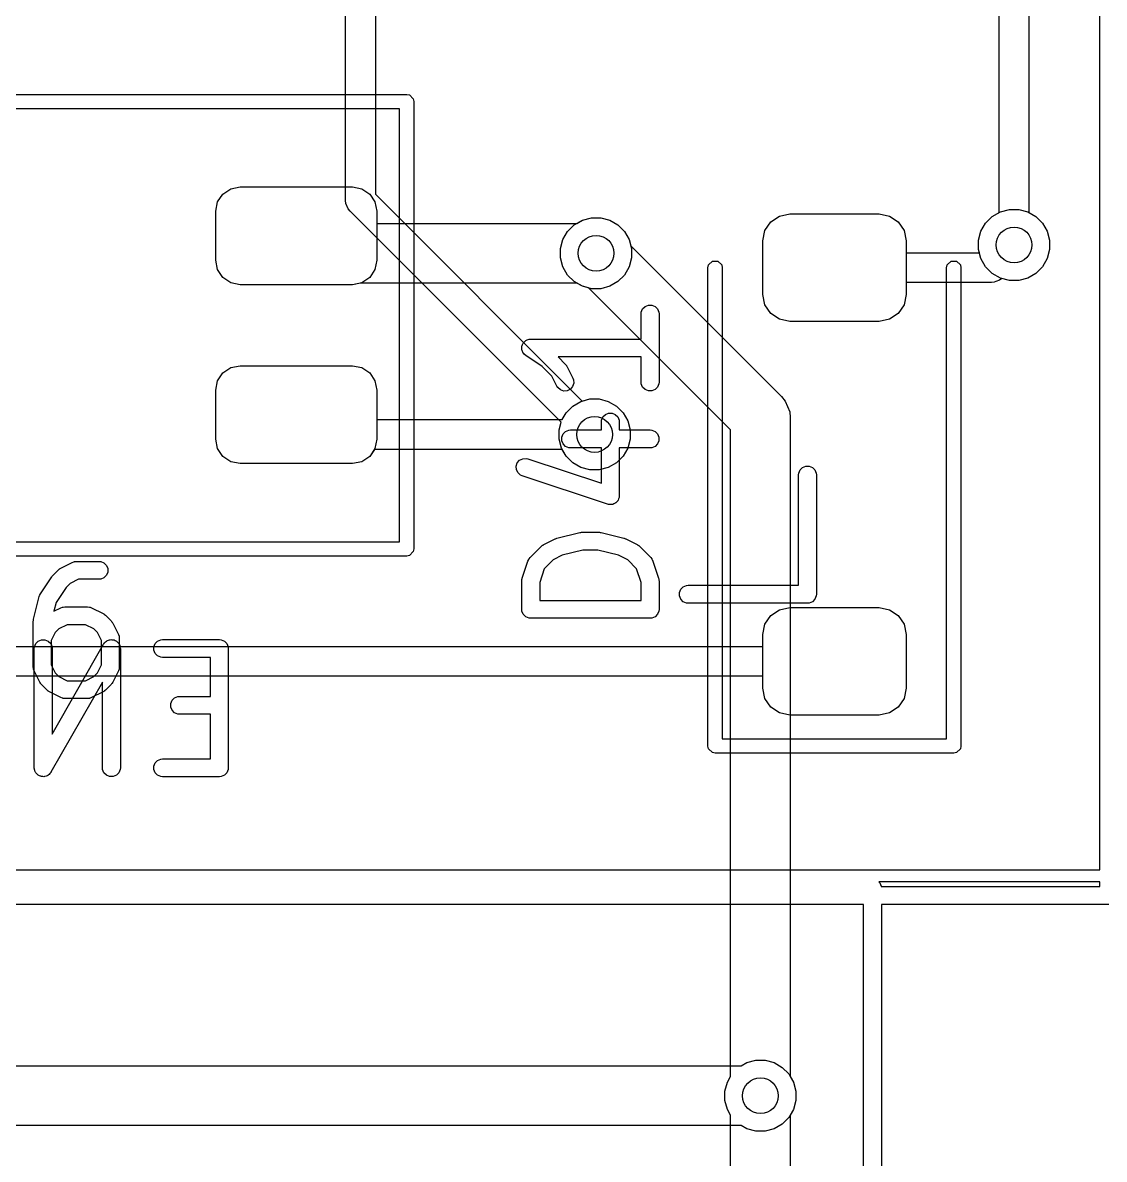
# Model space of a CAD drawing. Header units: millimetres. Extents: x 14 to 286, y -133 to -45.
# Drawn here: x 267.58 to 276.65, y -87.96 to -78.43 of the extents above; entities that cross this region are included whole.
import ezdxf

# ---------------------------------------------------------------- set-up
doc = ezdxf.new("R2010")
doc.units = ezdxf.units.MM
for name, color, linetype, true_color in [('B.Cu', 153, 'CONTINUOUS', 0x4d7fc4), ('B.Silkscreen', 31, 'CONTINUOUS', 0xe8b2a7), ('F.Cu', 13, 'CONTINUOUS', 0xc83434), ('F.Mask', 201, 'CONTINUOUS', 0xd864ff), ('F.Paste', 253, 'CONTINUOUS', 0xb4a09a), ('F.Silkscreen', 41, 'CONTINUOUS', 0xf2eda1), ('User.Drawings', 9, 'CONTINUOUS', 0xc2c2c2)]:
    doc.layers.add(name, color=color, linetype=linetype, true_color=true_color)

msp = doc.modelspace()

# ---------------------------------------------------------------- linework, layer by layer
at = {"layer": 'B.Cu', "linetype": 'CONTINUOUS'}
for p, q in [((270.2896, -79.9178), (270.2896, -74.848176)), ((270.5396, -74.7964), (270.5396, -79.866023)), ((275.7665, -80.019622), (275.7665, -76.008676)), ((276.0165, -75.9569), (276.0165, -80.019622)), ((270.292002, -79.942186), (270.2896, -79.9178)), ((270.5396, -79.866023), (272.272866, -81.599289)), ((270.310666, -79.987246), (270.292002, -79.942186)), ((270.310671, -79.987251), (270.310666, -79.987246)), ((270.326212, -80.006188), (270.310671, -79.987251)), ((272.096089, -81.776066), (270.326212, -80.006188)), ((275.708872, -80.052894), (275.7665, -80.019622)), ((276.0165, -80.019622), (276.074128, -80.052894)), ((272.150194, -80.177572), (272.205572, -80.122194)), ((272.205572, -80.122194), (272.273395, -80.083036)), ((272.273395, -80.083036), (272.349042, -80.062767)), ((272.349042, -80.062767), (272.427358, -80.062767)), ((272.427358, -80.062767), (272.503005, -80.083036)), ((272.503005, -80.083036), (272.570828, -80.122194)), ((272.570828, -80.122194), (272.626206, -80.177572)), ((275.614336, -80.176095), (275.653494, -80.108272)), ((275.653494, -80.108272), (275.708872, -80.052894)), ((276.074128, -80.052894), (276.129506, -80.108272)), ((276.129506, -80.108272), (276.168664, -80.176095)), ((272.111036, -80.245395), (272.150194, -80.177572)), ((272.626206, -80.177572), (272.665364, -80.245395)), ((275.594067, -80.251742), (275.614336, -80.176095)), ((276.168664, -80.176095), (276.188933, -80.251742)), ((272.090767, -80.321042), (272.111036, -80.245395)), ((272.665364, -80.245395), (272.679424, -80.29787)), ((272.679424, -80.29787), (273.942577, -81.561024)), ((275.594067, -80.330058), (275.594067, -80.251742)), ((276.188933, -80.251742), (276.188933, -80.330058)), ((272.090767, -80.399358), (272.090767, -80.321042)), ((272.111036, -80.475005), (272.090767, -80.399358)), ((275.614336, -80.405705), (275.594067, -80.330058)), ((275.653494, -80.473528), (275.614336, -80.405705)), ((276.168664, -80.405705), (276.129506, -80.473528)), ((276.188933, -80.330058), (276.168664, -80.405705)), ((272.150194, -80.542828), (272.111036, -80.475005)), ((275.708872, -80.528906), (275.653494, -80.473528)), ((276.129506, -80.473528), (276.074128, -80.528906)), ((272.205572, -80.598206), (272.150194, -80.542828)), ((272.273395, -80.637364), (272.205572, -80.598206)), ((275.776695, -80.568064), (275.708872, -80.528906)), ((275.852342, -80.588333), (275.776695, -80.568064)), ((275.930658, -80.588333), (275.852342, -80.588333)), ((276.006305, -80.568064), (275.930658, -80.588333)), ((276.074128, -80.528906), (276.006305, -80.568064)), ((272.32587, -80.651424), (272.273395, -80.637364)), ((273.5158, -81.841353), (272.32587, -80.651424)), ((272.272866, -81.599289), (272.337142, -81.582067)), ((272.337142, -81.582067), (272.415458, -81.582067)), ((272.415458, -81.582067), (272.491105, -81.602336)), ((272.491105, -81.602336), (272.558928, -81.641494)), ((272.558928, -81.641494), (272.614306, -81.696872)), ((273.942577, -81.561024), (273.973668, -81.598908)), ((273.973668, -81.598908), (274.010997, -81.689028)), ((272.614306, -81.696872), (272.653464, -81.764695)), ((274.010997, -81.689028), (274.010997, -81.689037)), ((274.010997, -81.689037), (274.0158, -81.7378)), ((274.0158, -81.7378), (274.0158, -87.260846)), ((272.078867, -81.840342), (272.096089, -81.776066)), ((272.078867, -81.918658), (272.078867, -81.840342)), ((272.653464, -81.764695), (272.673733, -81.840342)), ((272.673733, -81.840342), (272.673733, -81.918658)), ((272.099136, -81.994305), (272.078867, -81.918658)), ((272.673733, -81.918658), (272.653464, -81.994305)), ((273.5158, -87.260846), (273.5158, -81.841353)), ((272.138294, -82.062128), (272.099136, -81.994305)), ((272.653464, -81.994305), (272.614306, -82.062128)), ((272.193672, -82.117506), (272.138294, -82.062128)), ((272.261495, -82.156664), (272.193672, -82.117506)), ((272.558928, -82.117506), (272.491105, -82.156664)), ((272.614306, -82.062128), (272.558928, -82.117506)), ((272.337142, -82.176933), (272.261495, -82.156664)), ((272.415458, -82.176933), (272.337142, -82.176933)), ((272.491105, -82.156664), (272.415458, -82.176933)), ((273.488636, -87.307895), (273.5158, -87.260846)), ((274.0158, -87.260846), (274.042964, -87.307895)), ((273.468367, -87.383542), (273.488636, -87.307895)), ((274.042964, -87.307895), (274.063233, -87.383542)), ((273.468367, -87.461858), (273.468367, -87.383542)), ((274.063233, -87.383542), (274.063233, -87.461858)), ((273.488636, -87.537505), (273.468367, -87.461858)), ((273.5158, -87.584553), (273.488636, -87.537505)), ((274.042964, -87.537505), (274.0158, -87.584553)), ((274.063233, -87.461858), (274.042964, -87.537505)), ((273.5158, -96.320646), (273.5158, -87.584553)), ((274.0158, -87.584553), (274.0158, -96.320646))]:
    msp.add_line(p, q, dxfattribs=at)
at = {"layer": 'B.Cu'}
for centre in [(272.3882, -80.3602), (275.8915, -80.2909), (272.3763, -81.8795), (273.7658, -87.4227)]:
    msp.add_circle(centre, 0.15, dxfattribs=at)
at = {"layer": 'B.Silkscreen', "linetype": 'CONTINUOUS'}
for p, q in [((267.681679, -83.658887), (267.692878, -83.631851)), ((267.692878, -83.631851), (267.71357, -83.611159)), ((267.71357, -83.611159), (267.740606, -83.59996)), ((267.740606, -83.59996), (267.76987, -83.59996)), ((267.76987, -83.59996), (267.796906, -83.611159)), ((267.796906, -83.611159), (267.817598, -83.631851)), ((267.817598, -83.631851), (267.828797, -83.658887)), ((267.830238, -84.391102), (268.261548, -83.636308)), ((268.261548, -83.636308), (268.263737, -83.633223)), ((268.263737, -83.633223), (268.264306, -83.631851)), ((268.264306, -83.631851), (268.265703, -83.630453)), ((268.265703, -83.630453), (268.270058, -83.624319)), ((268.270058, -83.624319), (268.277946, -83.61821)), ((268.277946, -83.61821), (268.284998, -83.611159)), ((268.284998, -83.611159), (268.289416, -83.609328)), ((268.289416, -83.609328), (268.293196, -83.606402)), ((268.293196, -83.606402), (268.302817, -83.603777)), ((268.302817, -83.603777), (268.312034, -83.59996)), ((268.312034, -83.59996), (268.316815, -83.59996)), ((268.316815, -83.59996), (268.321427, -83.598702)), ((268.321427, -83.598702), (268.331324, -83.59996)), ((268.331324, -83.59996), (268.341298, -83.59996)), ((268.341298, -83.59996), (268.345713, -83.601789)), ((268.345713, -83.601789), (268.350457, -83.602392)), ((268.350457, -83.602392), (268.359121, -83.607342)), ((268.359121, -83.607342), (268.368334, -83.611159)), ((268.368334, -83.611159), (268.371712, -83.614537)), ((268.371712, -83.614537), (268.375866, -83.616911)), ((268.375866, -83.616911), (268.381975, -83.6248)), ((268.381975, -83.6248), (268.389026, -83.631851)), ((268.389026, -83.631851), (268.390855, -83.636267)), ((268.390855, -83.636267), (268.393783, -83.640048)), ((268.393783, -83.640048), (268.396407, -83.649671)), ((268.396407, -83.649671), (268.400225, -83.658887)), ((268.681679, -83.658887), (268.692878, -83.631851)), ((268.692878, -83.631851), (268.71357, -83.611159)), ((268.71357, -83.611159), (268.740606, -83.59996)), ((268.740606, -83.59996), (268.755238, -83.598519)), ((268.755238, -83.598519), (269.231428, -83.598519)), ((269.231428, -83.598519), (269.24606, -83.59996)), ((269.24606, -83.59996), (269.273096, -83.611159)), ((269.273096, -83.611159), (269.293788, -83.631851)), ((269.293788, -83.631851), (269.304987, -83.658887)), ((267.680238, -83.673519), (267.681679, -83.658887)), ((267.680238, -84.673519), (267.680238, -83.673519)), ((267.828797, -83.658887), (267.830238, -83.673519)), ((267.830238, -83.673519), (267.830238, -84.391102)), ((268.400225, -83.658887), (268.400961, -83.666369)), ((268.400961, -83.666369), (268.401483, -83.66828)), ((268.401483, -83.66828), (268.401295, -83.669755)), ((268.401295, -83.669755), (268.401666, -83.673519)), ((268.401666, -83.673519), (268.401666, -84.673519)), ((268.681679, -83.688151), (268.681679, -83.658887)), ((268.692878, -83.715187), (268.681679, -83.688151)), ((268.71357, -83.735879), (268.692878, -83.715187)), ((268.740606, -83.747078), (268.71357, -83.735879)), ((269.304987, -83.658887), (269.306428, -83.673519)), ((269.306428, -83.673519), (269.306428, -84.673519)), ((268.755238, -83.748519), (268.740606, -83.747078)), ((269.156428, -83.748519), (268.755238, -83.748519)), ((269.156428, -84.074709), (269.156428, -83.748519)), ((268.251666, -83.955935), (267.820356, -84.710729)), ((268.251666, -84.673519), (268.251666, -83.955935)), ((268.824536, -84.135077), (268.835735, -84.108041)), ((268.835735, -84.108041), (268.856427, -84.087349)), ((268.856427, -84.087349), (268.883463, -84.07615)), ((268.883463, -84.07615), (268.898095, -84.074709)), ((268.898095, -84.074709), (269.156428, -84.074709)), ((268.824536, -84.164341), (268.824536, -84.135077)), ((268.835735, -84.191377), (268.824536, -84.164341)), ((268.856427, -84.212069), (268.835735, -84.191377)), ((268.883463, -84.223268), (268.856427, -84.212069)), ((268.898095, -84.224709), (268.883463, -84.223268)), ((269.156428, -84.224709), (268.898095, -84.224709)), ((269.156428, -84.598519), (269.156428, -84.224709)), ((268.71357, -84.611159), (268.740606, -84.59996)), ((268.740606, -84.59996), (268.755238, -84.598519)), ((268.755238, -84.598519), (269.156428, -84.598519)), ((267.680608, -84.677282), (267.680238, -84.673519)), ((267.680421, -84.678758), (267.680608, -84.677282)), ((267.680942, -84.680668), (267.680421, -84.678758)), ((267.681679, -84.688151), (267.680942, -84.680668)), ((267.685496, -84.697366), (267.681679, -84.688151)), ((267.688121, -84.70699), (267.685496, -84.697366)), ((268.253107, -84.688151), (268.251666, -84.673519)), ((268.264306, -84.715187), (268.253107, -84.688151)), ((268.400225, -84.688151), (268.389026, -84.715187)), ((268.401666, -84.673519), (268.400225, -84.688151)), ((268.681679, -84.658887), (268.692878, -84.631851)), ((268.681679, -84.688151), (268.681679, -84.658887)), ((268.692878, -84.715187), (268.681679, -84.688151)), ((268.692878, -84.631851), (268.71357, -84.611159)), ((269.304987, -84.688151), (269.293788, -84.715187)), ((269.306428, -84.673519), (269.304987, -84.688151)), ((267.691048, -84.71077), (267.688121, -84.70699)), ((267.692878, -84.715187), (267.691048, -84.71077)), ((267.699928, -84.722237), (267.692878, -84.715187)), ((267.706038, -84.730127), (267.699928, -84.722237)), ((267.710191, -84.7325), (267.706038, -84.730127)), ((267.71357, -84.735879), (267.710191, -84.7325)), ((267.722782, -84.739695), (267.71357, -84.735879)), ((267.731447, -84.744646), (267.722782, -84.739695)), ((267.73619, -84.745248), (267.731447, -84.744646)), ((267.740606, -84.747078), (267.73619, -84.745248)), ((267.75058, -84.747078), (267.740606, -84.747078)), ((267.760477, -84.748336), (267.75058, -84.747078)), ((267.765089, -84.747078), (267.760477, -84.748336)), ((267.76987, -84.747078), (267.765089, -84.747078)), ((267.779085, -84.74326), (267.76987, -84.747078)), ((267.788709, -84.740636), (267.779085, -84.74326)), ((267.792489, -84.737708), (267.788709, -84.740636)), ((267.796906, -84.735879), (267.792489, -84.737708)), ((267.803956, -84.728828), (267.796906, -84.735879)), ((267.811846, -84.722719), (267.803956, -84.728828)), ((267.816198, -84.716586), (267.811846, -84.722719)), ((267.817598, -84.715187), (267.816198, -84.716586)), ((267.818167, -84.713812), (267.817598, -84.715187)), ((267.820356, -84.710729), (267.818167, -84.713812)), ((268.284998, -84.735879), (268.264306, -84.715187)), ((268.312034, -84.747078), (268.284998, -84.735879)), ((268.341298, -84.747078), (268.312034, -84.747078)), ((268.368334, -84.735879), (268.341298, -84.747078)), ((268.389026, -84.715187), (268.368334, -84.735879)), ((268.71357, -84.735879), (268.692878, -84.715187)), ((268.740606, -84.747078), (268.71357, -84.735879)), ((268.755238, -84.748519), (268.740606, -84.747078)), ((269.231428, -84.748519), (268.755238, -84.748519)), ((269.24606, -84.747078), (269.231428, -84.748519)), ((269.273096, -84.735879), (269.24606, -84.747078)), ((269.293788, -84.715187), (269.273096, -84.735879))]:
    msp.add_line(p, q, dxfattribs=at)
at = {"layer": 'F.Cu', "linetype": 'CONTINUOUS'}
for p, q in [((269.261343, -79.863743), (269.32785, -79.819305)), ((269.32785, -79.819305), (269.4063, -79.8037)), ((269.4063, -79.8037), (270.3463, -79.8037)), ((270.3463, -79.8037), (270.42475, -79.819305)), ((270.42475, -79.819305), (270.491257, -79.863743)), ((269.2013, -80.0087), (269.216905, -79.93025)), ((269.216905, -79.93025), (269.261343, -79.863743)), ((270.491257, -79.863743), (270.535695, -79.93025)), ((270.535695, -79.93025), (270.5513, -80.0087)), ((269.2013, -80.4187), (269.2013, -80.0087)), ((270.5513, -80.0087), (270.5513, -80.1102)), ((275.708872, -80.052894), (275.776695, -80.013736)), ((275.776695, -80.013736), (275.852342, -79.993467)), ((275.852342, -79.993467), (275.930658, -79.993467)), ((275.930658, -79.993467), (276.006305, -80.013736)), ((276.006305, -80.013736), (276.074128, -80.052894)), ((270.5513, -80.1102), (272.226346, -80.1102)), ((272.226346, -80.1102), (272.273395, -80.083036)), ((272.273395, -80.083036), (272.349042, -80.062767)), ((272.349042, -80.062767), (272.427358, -80.062767)), ((272.427358, -80.062767), (272.503005, -80.083036)), ((272.503005, -80.083036), (272.570828, -80.122194)), ((272.570828, -80.122194), (272.626206, -80.177572)), ((273.803427, -80.170096), (273.852201, -80.097101)), ((273.852201, -80.097101), (273.925196, -80.048327)), ((273.925196, -80.048327), (274.0113, -80.0312)), ((274.0113, -80.0312), (274.7613, -80.0312)), ((274.7613, -80.0312), (274.847404, -80.048327)), ((274.847404, -80.048327), (274.920399, -80.097101)), ((274.920399, -80.097101), (274.969173, -80.170096)), ((275.614336, -80.176095), (275.653494, -80.108272)), ((275.653494, -80.108272), (275.708872, -80.052894)), ((276.074128, -80.052894), (276.129506, -80.108272)), ((276.129506, -80.108272), (276.168664, -80.176095)), ((272.626206, -80.177572), (272.665364, -80.245395)), ((273.7863, -80.2562), (273.803427, -80.170096)), ((274.969173, -80.170096), (274.9863, -80.2562)), ((275.594067, -80.251742), (275.614336, -80.176095)), ((276.168664, -80.176095), (276.188933, -80.251742)), ((272.665364, -80.245395), (272.685633, -80.321042)), ((273.7863, -80.7062), (273.7863, -80.2562)), ((274.9863, -80.2562), (274.9863, -80.3562)), ((275.594067, -80.330058), (275.594067, -80.251742)), ((276.188933, -80.251742), (276.188933, -80.330058)), ((272.685633, -80.399358), (272.665364, -80.475005)), ((272.685633, -80.321042), (272.685633, -80.399358)), ((274.9863, -80.3562), (275.601072, -80.3562)), ((275.601072, -80.3562), (275.594067, -80.330058)), ((276.168664, -80.405705), (276.129506, -80.473528)), ((276.188933, -80.330058), (276.168664, -80.405705)), ((269.216905, -80.49715), (269.2013, -80.4187)), ((269.261343, -80.563657), (269.216905, -80.49715)), ((272.665364, -80.475005), (272.626206, -80.542828)), ((276.129506, -80.473528), (276.074128, -80.528906)), ((269.32785, -80.608095), (269.261343, -80.563657)), ((272.570828, -80.598206), (272.503005, -80.637364)), ((272.626206, -80.542828), (272.570828, -80.598206)), ((275.739087, -80.598206), (275.725587, -80.603798)), ((275.770646, -80.585134), (275.739087, -80.598206)), ((275.770651, -80.585128), (275.770646, -80.585134)), ((275.787814, -80.571043), (275.770651, -80.585128)), ((275.852342, -80.588333), (275.787814, -80.571043)), ((275.930658, -80.588333), (275.852342, -80.588333)), ((276.006305, -80.568064), (275.930658, -80.588333)), ((276.074128, -80.528906), (276.006305, -80.568064)), ((269.4063, -80.6237), (269.32785, -80.608095)), ((270.3463, -80.6237), (269.4063, -80.6237)), ((270.414168, -80.6102), (270.3463, -80.6237)), ((272.226346, -80.6102), (270.414168, -80.6102)), ((272.273395, -80.637364), (272.226346, -80.6102)), ((272.349042, -80.657633), (272.273395, -80.637364)), ((272.427358, -80.657633), (272.349042, -80.657633)), ((272.503005, -80.637364), (272.427358, -80.657633)), ((275.7012, -80.6062), (274.9863, -80.6062)), ((274.9863, -80.6062), (274.9863, -80.7062)), ((275.725586, -80.603798), (275.7012, -80.6062)), ((275.725587, -80.603798), (275.725586, -80.603798)), ((273.803427, -80.792304), (273.7863, -80.7062)), ((273.852201, -80.865299), (273.803427, -80.792304)), ((274.969173, -80.792304), (274.920399, -80.865299)), ((274.9863, -80.7062), (274.969173, -80.792304)), ((273.925196, -80.914073), (273.852201, -80.865299)), ((274.920399, -80.865299), (274.847404, -80.914073)), ((274.0113, -80.9312), (273.925196, -80.914073)), ((274.7613, -80.9312), (274.0113, -80.9312)), ((274.847404, -80.914073), (274.7613, -80.9312)), ((269.216905, -81.43025), (269.261343, -81.363743)), ((269.261343, -81.363743), (269.32785, -81.319305)), ((269.32785, -81.319305), (269.4063, -81.3037)), ((269.4063, -81.3037), (270.3463, -81.3037)), ((270.3463, -81.3037), (270.42475, -81.319305)), ((270.42475, -81.319305), (270.491257, -81.363743)), ((270.491257, -81.363743), (270.535695, -81.43025)), ((269.2013, -81.5087), (269.216905, -81.43025)), ((270.535695, -81.43025), (270.5513, -81.5087)), ((269.2013, -81.9187), (269.2013, -81.5087)), ((270.5513, -81.5087), (270.5513, -81.7545)), ((272.138294, -81.696872), (272.193672, -81.641494)), ((272.193672, -81.641494), (272.261495, -81.602336)), ((272.261495, -81.602336), (272.337142, -81.582067)), ((272.337142, -81.582067), (272.415458, -81.582067)), ((272.415458, -81.582067), (272.491105, -81.602336)), ((272.491105, -81.602336), (272.558928, -81.641494)), ((272.558928, -81.641494), (272.614306, -81.696872)), ((272.105022, -81.7545), (272.138294, -81.696872)), ((272.614306, -81.696872), (272.653464, -81.764695)), ((270.5513, -81.7545), (272.105022, -81.7545)), ((272.653464, -81.764695), (272.673733, -81.840342)), ((272.673733, -81.840342), (272.673733, -81.918658)), ((269.216905, -81.99715), (269.2013, -81.9187)), ((272.673733, -81.918658), (272.653464, -81.994305)), ((269.261343, -82.063657), (269.216905, -81.99715)), ((270.530784, -82.0045), (270.491257, -82.063657)), ((272.105022, -82.0045), (270.530784, -82.0045)), ((272.138294, -82.062128), (272.105022, -82.0045)), ((272.653464, -81.994305), (272.614306, -82.062128)), ((269.32785, -82.108095), (269.261343, -82.063657)), ((269.4063, -82.1237), (269.32785, -82.108095)), ((270.3463, -82.1237), (269.4063, -82.1237)), ((270.42475, -82.108095), (270.3463, -82.1237)), ((270.491257, -82.063657), (270.42475, -82.108095)), ((272.193672, -82.117506), (272.138294, -82.062128)), ((272.261495, -82.156664), (272.193672, -82.117506)), ((272.558928, -82.117506), (272.491105, -82.156664)), ((272.614306, -82.062128), (272.558928, -82.117506)), ((272.337142, -82.176933), (272.261495, -82.156664)), ((272.415458, -82.176933), (272.337142, -82.176933)), ((272.491105, -82.156664), (272.415458, -82.176933)), ((273.852201, -83.397101), (273.925196, -83.348327)), ((273.925196, -83.348327), (274.0113, -83.3312)), ((274.0113, -83.3312), (274.7613, -83.3312)), ((274.7613, -83.3312), (274.847404, -83.348327)), ((274.847404, -83.348327), (274.920399, -83.397101)), ((273.803427, -83.470096), (273.852201, -83.397101)), ((274.920399, -83.397101), (274.969173, -83.470096)), ((273.7863, -83.5562), (273.803427, -83.470096)), ((274.969173, -83.470096), (274.9863, -83.5562)), ((273.7863, -83.6562), (273.7863, -83.5562)), ((274.9863, -83.5562), (274.9863, -84.0062)), ((256.07, -83.6562), (273.7863, -83.6562)), ((273.7863, -83.9062), (255.982247, -83.9062)), ((273.7863, -84.0062), (273.7863, -83.9062)), ((273.803427, -84.092304), (273.7863, -84.0062)), ((274.9863, -84.0062), (274.969173, -84.092304)), ((273.852201, -84.165299), (273.803427, -84.092304)), ((274.969173, -84.092304), (274.920399, -84.165299)), ((273.925196, -84.214073), (273.852201, -84.165299)), ((274.0113, -84.2312), (273.925196, -84.214073)), ((274.847404, -84.214073), (274.7613, -84.2312)), ((274.920399, -84.165299), (274.847404, -84.214073)), ((274.7613, -84.2312), (274.0113, -84.2312)), ((254.648234, -87.1727), (273.603946, -87.1727)), ((273.603946, -87.1727), (273.650995, -87.145536)), ((273.650995, -87.145536), (273.726642, -87.125267)), ((273.726642, -87.125267), (273.804958, -87.125267)), ((273.804958, -87.125267), (273.880605, -87.145536)), ((273.880605, -87.145536), (273.948428, -87.184694)), ((273.948428, -87.184694), (274.003806, -87.240072)), ((274.003806, -87.240072), (274.042964, -87.307895)), ((274.042964, -87.307895), (274.063233, -87.383542)), ((274.063233, -87.383542), (274.063233, -87.461858)), ((274.042964, -87.537505), (274.003806, -87.605328)), ((274.063233, -87.461858), (274.042964, -87.537505)), ((274.003806, -87.605328), (273.948428, -87.660706)), ((273.603946, -87.6727), (254.53999, -87.6727)), ((273.650995, -87.699864), (273.603946, -87.6727)), ((273.726642, -87.720133), (273.650995, -87.699864)), ((273.804958, -87.720133), (273.726642, -87.720133)), ((273.880605, -87.699864), (273.804958, -87.720133)), ((273.948428, -87.660706), (273.880605, -87.699864))]:
    msp.add_line(p, q, dxfattribs=at)
at = {"layer": 'F.Cu'}
for centre in [(272.3882, -80.3602), (275.8915, -80.2909), (272.3763, -81.8795), (273.7658, -87.4227)]:
    msp.add_circle(centre, 0.15, dxfattribs=at)
at = {"layer": 'F.Mask', "linetype": 'CONTINUOUS'}
for p, q in [((269.261343, -79.863743), (269.32785, -79.819305)), ((269.32785, -79.819305), (269.4063, -79.8037)), ((269.4063, -79.8037), (270.3463, -79.8037)), ((270.3463, -79.8037), (270.42475, -79.819305)), ((270.42475, -79.819305), (270.491257, -79.863743)), ((269.2013, -80.0087), (269.216905, -79.93025)), ((269.216905, -79.93025), (269.261343, -79.863743)), ((270.491257, -79.863743), (270.535695, -79.93025)), ((270.535695, -79.93025), (270.5513, -80.0087)), ((269.2013, -80.4187), (269.2013, -80.0087)), ((270.5513, -80.0087), (270.5513, -80.4187)), ((273.803427, -80.170096), (273.852201, -80.097101)), ((273.852201, -80.097101), (273.925196, -80.048327)), ((273.925196, -80.048327), (274.0113, -80.0312)), ((274.0113, -80.0312), (274.7613, -80.0312)), ((274.7613, -80.0312), (274.847404, -80.048327)), ((274.847404, -80.048327), (274.920399, -80.097101)), ((274.920399, -80.097101), (274.969173, -80.170096)), ((273.7863, -80.2562), (273.803427, -80.170096)), ((274.969173, -80.170096), (274.9863, -80.2562)), ((273.7863, -80.7062), (273.7863, -80.2562)), ((274.9863, -80.2562), (274.9863, -80.7062)), ((269.216905, -80.49715), (269.2013, -80.4187)), ((269.261343, -80.563657), (269.216905, -80.49715)), ((270.535695, -80.49715), (270.491257, -80.563657)), ((270.5513, -80.4187), (270.535695, -80.49715)), ((269.32785, -80.608095), (269.261343, -80.563657)), ((270.491257, -80.563657), (270.42475, -80.608095)), ((269.4063, -80.6237), (269.32785, -80.608095)), ((270.3463, -80.6237), (269.4063, -80.6237)), ((270.42475, -80.608095), (270.3463, -80.6237)), ((273.803427, -80.792304), (273.7863, -80.7062)), ((273.852201, -80.865299), (273.803427, -80.792304)), ((274.969173, -80.792304), (274.920399, -80.865299)), ((274.9863, -80.7062), (274.969173, -80.792304)), ((273.925196, -80.914073), (273.852201, -80.865299)), ((274.920399, -80.865299), (274.847404, -80.914073)), ((274.0113, -80.9312), (273.925196, -80.914073)), ((274.7613, -80.9312), (274.0113, -80.9312)), ((274.847404, -80.914073), (274.7613, -80.9312)), ((269.216905, -81.43025), (269.261343, -81.363743)), ((269.261343, -81.363743), (269.32785, -81.319305)), ((269.32785, -81.319305), (269.4063, -81.3037)), ((269.4063, -81.3037), (270.3463, -81.3037)), ((270.3463, -81.3037), (270.42475, -81.319305)), ((270.42475, -81.319305), (270.491257, -81.363743)), ((270.491257, -81.363743), (270.535695, -81.43025)), ((269.2013, -81.5087), (269.216905, -81.43025)), ((270.535695, -81.43025), (270.5513, -81.5087)), ((269.2013, -81.9187), (269.2013, -81.5087)), ((270.5513, -81.5087), (270.5513, -81.9187)), ((269.216905, -81.99715), (269.2013, -81.9187)), ((270.5513, -81.9187), (270.535695, -81.99715)), ((269.261343, -82.063657), (269.216905, -81.99715)), ((270.535695, -81.99715), (270.491257, -82.063657)), ((269.32785, -82.108095), (269.261343, -82.063657)), ((269.4063, -82.1237), (269.32785, -82.108095)), ((270.3463, -82.1237), (269.4063, -82.1237)), ((270.42475, -82.108095), (270.3463, -82.1237)), ((270.491257, -82.063657), (270.42475, -82.108095)), ((273.852201, -83.397101), (273.925196, -83.348327)), ((273.925196, -83.348327), (274.0113, -83.3312)), ((274.0113, -83.3312), (274.7613, -83.3312)), ((274.7613, -83.3312), (274.847404, -83.348327)), ((274.847404, -83.348327), (274.920399, -83.397101)), ((273.803427, -83.470096), (273.852201, -83.397101)), ((274.920399, -83.397101), (274.969173, -83.470096)), ((273.7863, -83.5562), (273.803427, -83.470096)), ((274.969173, -83.470096), (274.9863, -83.5562)), ((273.7863, -84.0062), (273.7863, -83.5562)), ((274.9863, -83.5562), (274.9863, -84.0062)), ((273.803427, -84.092304), (273.7863, -84.0062)), ((274.9863, -84.0062), (274.969173, -84.092304)), ((273.852201, -84.165299), (273.803427, -84.092304)), ((274.969173, -84.092304), (274.920399, -84.165299)), ((273.925196, -84.214073), (273.852201, -84.165299)), ((274.0113, -84.2312), (273.925196, -84.214073)), ((274.847404, -84.214073), (274.7613, -84.2312)), ((274.920399, -84.165299), (274.847404, -84.214073)), ((274.7613, -84.2312), (274.0113, -84.2312))]:
    msp.add_line(p, q, dxfattribs=at)
at = {"layer": 'F.Paste', "linetype": 'CONTINUOUS'}
for p, q in [((269.261343, -79.863743), (269.32785, -79.819305)), ((269.32785, -79.819305), (269.4063, -79.8037)), ((269.4063, -79.8037), (270.3463, -79.8037)), ((270.3463, -79.8037), (270.42475, -79.819305)), ((270.42475, -79.819305), (270.491257, -79.863743)), ((269.2013, -80.0087), (269.216905, -79.93025)), ((269.216905, -79.93025), (269.261343, -79.863743)), ((270.491257, -79.863743), (270.535695, -79.93025)), ((270.535695, -79.93025), (270.5513, -80.0087)), ((269.2013, -80.4187), (269.2013, -80.0087)), ((270.5513, -80.0087), (270.5513, -80.4187)), ((273.803427, -80.170096), (273.852201, -80.097101)), ((273.852201, -80.097101), (273.925196, -80.048327)), ((273.925196, -80.048327), (274.0113, -80.0312)), ((274.0113, -80.0312), (274.7613, -80.0312)), ((274.7613, -80.0312), (274.847404, -80.048327)), ((274.847404, -80.048327), (274.920399, -80.097101)), ((274.920399, -80.097101), (274.969173, -80.170096)), ((273.7863, -80.2562), (273.803427, -80.170096)), ((274.969173, -80.170096), (274.9863, -80.2562)), ((273.7863, -80.7062), (273.7863, -80.2562)), ((274.9863, -80.2562), (274.9863, -80.7062)), ((269.216905, -80.49715), (269.2013, -80.4187)), ((269.261343, -80.563657), (269.216905, -80.49715)), ((270.535695, -80.49715), (270.491257, -80.563657)), ((270.5513, -80.4187), (270.535695, -80.49715)), ((269.32785, -80.608095), (269.261343, -80.563657)), ((270.491257, -80.563657), (270.42475, -80.608095)), ((269.4063, -80.6237), (269.32785, -80.608095)), ((270.3463, -80.6237), (269.4063, -80.6237)), ((270.42475, -80.608095), (270.3463, -80.6237)), ((273.803427, -80.792304), (273.7863, -80.7062)), ((273.852201, -80.865299), (273.803427, -80.792304)), ((274.969173, -80.792304), (274.920399, -80.865299)), ((274.9863, -80.7062), (274.969173, -80.792304)), ((273.925196, -80.914073), (273.852201, -80.865299)), ((274.920399, -80.865299), (274.847404, -80.914073)), ((274.0113, -80.9312), (273.925196, -80.914073)), ((274.7613, -80.9312), (274.0113, -80.9312)), ((274.847404, -80.914073), (274.7613, -80.9312)), ((269.216905, -81.43025), (269.261343, -81.363743)), ((269.261343, -81.363743), (269.32785, -81.319305)), ((269.32785, -81.319305), (269.4063, -81.3037)), ((269.4063, -81.3037), (270.3463, -81.3037)), ((270.3463, -81.3037), (270.42475, -81.319305)), ((270.42475, -81.319305), (270.491257, -81.363743)), ((270.491257, -81.363743), (270.535695, -81.43025)), ((269.2013, -81.5087), (269.216905, -81.43025)), ((270.535695, -81.43025), (270.5513, -81.5087)), ((269.2013, -81.9187), (269.2013, -81.5087)), ((270.5513, -81.5087), (270.5513, -81.9187)), ((269.216905, -81.99715), (269.2013, -81.9187)), ((270.5513, -81.9187), (270.535695, -81.99715)), ((269.261343, -82.063657), (269.216905, -81.99715)), ((270.535695, -81.99715), (270.491257, -82.063657)), ((269.32785, -82.108095), (269.261343, -82.063657)), ((269.4063, -82.1237), (269.32785, -82.108095)), ((270.3463, -82.1237), (269.4063, -82.1237)), ((270.42475, -82.108095), (270.3463, -82.1237)), ((270.491257, -82.063657), (270.42475, -82.108095)), ((273.852201, -83.397101), (273.925196, -83.348327)), ((273.925196, -83.348327), (274.0113, -83.3312)), ((274.0113, -83.3312), (274.7613, -83.3312)), ((274.7613, -83.3312), (274.847404, -83.348327)), ((274.847404, -83.348327), (274.920399, -83.397101)), ((273.803427, -83.470096), (273.852201, -83.397101)), ((274.920399, -83.397101), (274.969173, -83.470096)), ((273.7863, -83.5562), (273.803427, -83.470096)), ((274.969173, -83.470096), (274.9863, -83.5562)), ((273.7863, -84.0062), (273.7863, -83.5562)), ((274.9863, -83.5562), (274.9863, -84.0062)), ((273.803427, -84.092304), (273.7863, -84.0062)), ((274.9863, -84.0062), (274.969173, -84.092304)), ((273.852201, -84.165299), (273.803427, -84.092304)), ((274.969173, -84.092304), (274.920399, -84.165299)), ((273.925196, -84.214073), (273.852201, -84.165299)), ((274.0113, -84.2312), (273.925196, -84.214073)), ((274.847404, -84.214073), (274.7613, -84.2312)), ((274.920399, -84.165299), (274.847404, -84.214073)), ((274.7613, -84.2312), (274.0113, -84.2312))]:
    msp.add_line(p, q, dxfattribs=at)
at = {"layer": 'F.Silkscreen', "linetype": 'CONTINUOUS'}
for p, q in [((263.5013, -79.0287), (270.8013, -79.0287)), ((270.8013, -79.0287), (270.824261, -79.033267)), ((270.824261, -79.033267), (270.856733, -79.065739)), ((270.856733, -79.065739), (270.8613, -79.0887)), ((270.7413, -79.1487), (263.5613, -79.1487)), ((270.7413, -82.7787), (270.7413, -79.1487)), ((270.8613, -79.0887), (270.8613, -82.8387)), ((273.3263, -80.4812), (273.330867, -80.458239)), ((273.3263, -84.4912), (273.3263, -80.4812)), ((273.330867, -80.458239), (273.363339, -80.425767)), ((273.363339, -80.425767), (273.409261, -80.425767)), ((273.409261, -80.425767), (273.441733, -80.458239)), ((273.441733, -80.458239), (273.4463, -80.4812)), ((273.4463, -80.4812), (273.4463, -84.4312)), ((275.326299, -80.4812), (275.330866, -80.458239)), ((275.326299, -84.4312), (275.326299, -80.4812)), ((275.330866, -80.458239), (275.363338, -80.425767)), ((275.363338, -80.425767), (275.40926, -80.425767)), ((275.40926, -80.425767), (275.441732, -80.458239)), ((275.441732, -80.458239), (275.446299, -80.4812)), ((275.446299, -80.4812), (275.4463, -84.491201)), ((272.766119, -80.869295), (272.76756, -80.854663)), ((272.766119, -81.080009), (272.766119, -80.869295)), ((272.76756, -80.854663), (272.778759, -80.827627)), ((272.778759, -80.827627), (272.799451, -80.806935)), ((272.799451, -80.806935), (272.826487, -80.795736)), ((272.826487, -80.795736), (272.855751, -80.795736)), ((272.855751, -80.795736), (272.882787, -80.806935)), ((272.882787, -80.806935), (272.903479, -80.827627)), ((272.903479, -80.827627), (272.914678, -80.854663)), ((272.914678, -80.854663), (272.916119, -80.869295)), ((272.916119, -80.869295), (272.916119, -81.440723)), ((271.766119, -81.155088), (271.76756, -81.147803)), ((271.76756, -81.162292), (271.766119, -81.155088)), ((271.76756, -81.140377), (271.770372, -81.133588)), ((271.76756, -81.147803), (271.76756, -81.140377)), ((271.76756, -81.169641), (271.76756, -81.162292)), ((271.770401, -81.176501), (271.76756, -81.169641)), ((271.770372, -81.133588), (271.771798, -81.12638)), ((271.771798, -81.12638), (271.775917, -81.120201)), ((271.775917, -81.120201), (271.778759, -81.113341)), ((271.778759, -81.113341), (271.783954, -81.108145)), ((271.783954, -81.108145), (271.788031, -81.102031)), ((271.788031, -81.102031), (271.7942, -81.097899)), ((271.7942, -81.097899), (271.799451, -81.092649)), ((271.799451, -81.092649), (271.80624, -81.089836)), ((271.80624, -81.089836), (271.812346, -81.085748)), ((271.812346, -81.085748), (271.819626, -81.084291)), ((271.819626, -81.084291), (271.826487, -81.08145)), ((271.826487, -81.08145), (271.840963, -81.080024)), ((271.840963, -81.080024), (271.84104, -81.080009)), ((271.84104, -81.080009), (271.841066, -81.080014)), ((271.841066, -81.080014), (271.841119, -81.080009)), ((271.841119, -81.080009), (272.766119, -81.080009)), ((271.771858, -81.183782), (271.770401, -81.176501)), ((271.775946, -81.189887), (271.771858, -81.183782)), ((271.778759, -81.196677), (271.775946, -81.189887)), ((271.784009, -81.201927), (271.778759, -81.196677)), ((271.788141, -81.208097), (271.784009, -81.201927)), ((271.799399, -81.217317), (271.788141, -81.208097)), ((271.799451, -81.217369), (271.799399, -81.217317)), ((271.799473, -81.217378), (271.799451, -81.217369)), ((271.799516, -81.217413), (271.799473, -81.217378)), ((271.936194, -81.308531), (271.799516, -81.217413)), ((272.766119, -81.230009), (272.069804, -81.230009)), ((272.069804, -81.230009), (272.132247, -81.292452)), ((272.766119, -81.440723), (272.766119, -81.230009)), ((272.017575, -81.389912), (271.936194, -81.308531)), ((272.132247, -81.292452), (272.136967, -81.298202)), ((272.136967, -81.298202), (272.138464, -81.299501)), ((272.138464, -81.299501), (272.139883, -81.301755)), ((272.139883, -81.301755), (272.141575, -81.303817)), ((272.141575, -81.303817), (272.142333, -81.305649)), ((272.142333, -81.305649), (272.146296, -81.311944)), ((272.146296, -81.311944), (272.193915, -81.407182)), ((272.059751, -81.474264), (272.017575, -81.389912)), ((272.201244, -81.450103), (272.19199, -81.477865)), ((272.193915, -81.407182), (272.19917, -81.420913)), ((272.19917, -81.420913), (272.201244, -81.450103)), ((272.76756, -81.455355), (272.766119, -81.440723)), ((272.778759, -81.482391), (272.76756, -81.455355)), ((272.914678, -81.455355), (272.903479, -81.482391)), ((272.916119, -81.440723), (272.914678, -81.455355)), ((272.067583, -81.486707), (272.059751, -81.474264)), ((272.089691, -81.50588), (272.067583, -81.486707)), ((272.117452, -81.515134), (272.089691, -81.50588)), ((272.146642, -81.51306), (272.117452, -81.515134)), ((272.172817, -81.499972), (272.146642, -81.51306)), ((272.19199, -81.477865), (272.172817, -81.499972)), ((272.799451, -81.503083), (272.778759, -81.482391)), ((272.826487, -81.514282), (272.799451, -81.503083)), ((272.855751, -81.514282), (272.826487, -81.514282)), ((272.882787, -81.503083), (272.855751, -81.514282)), ((272.903479, -81.482391), (272.882787, -81.503083)), ((272.434226, -81.759425), (272.445425, -81.732389)), ((272.445425, -81.732389), (272.466117, -81.711697)), ((272.466117, -81.711697), (272.493153, -81.700498)), ((272.493153, -81.700498), (272.522417, -81.700498)), ((272.522417, -81.700498), (272.549453, -81.711697)), ((272.549453, -81.711697), (272.570145, -81.732389)), ((272.570145, -81.732389), (272.581344, -81.759425)), ((272.432785, -81.774057), (272.434226, -81.759425)), ((272.432785, -81.841914), (272.432785, -81.774057)), ((272.581344, -81.759425), (272.582785, -81.774057)), ((272.582785, -81.774057), (272.582785, -81.841914)), ((272.100893, -81.902282), (272.112092, -81.875246)), ((272.100893, -81.931546), (272.100893, -81.902282)), ((272.112092, -81.958582), (272.100893, -81.931546)), ((272.112092, -81.875246), (272.132784, -81.854554)), ((272.132784, -81.854554), (272.15982, -81.843355)), ((272.15982, -81.843355), (272.174452, -81.841914)), ((272.174452, -81.841914), (272.432785, -81.841914)), ((272.582785, -81.841914), (272.841119, -81.841914)), ((272.841119, -81.841914), (272.855751, -81.843355)), ((272.855751, -81.843355), (272.882787, -81.854554)), ((272.882787, -81.854554), (272.903479, -81.875246)), ((272.903479, -81.875246), (272.914678, -81.902282)), ((272.914678, -81.931546), (272.903479, -81.958582)), ((272.914678, -81.902282), (272.914678, -81.931546)), ((272.132784, -81.979274), (272.112092, -81.958582)), ((272.15982, -81.990473), (272.132784, -81.979274)), ((272.174452, -81.991914), (272.15982, -81.990473)), ((272.432785, -81.991914), (272.174452, -81.991914)), ((272.432785, -82.289047), (272.432785, -81.991914)), ((272.841119, -81.991914), (272.582785, -81.991914)), ((272.582785, -81.991914), (272.582785, -82.393104)), ((272.855751, -81.990473), (272.841119, -81.991914)), ((272.882787, -81.979274), (272.855751, -81.990473)), ((272.903479, -81.958582), (272.882787, -81.979274)), ((271.719089, -82.145629), (271.728343, -82.117866)), ((271.728343, -82.117866), (271.747517, -82.095759)), ((271.747517, -82.095759), (271.77369, -82.082673)), ((271.77369, -82.082673), (271.80288, -82.080598)), ((271.80288, -82.080598), (271.817217, -82.083858)), ((271.817217, -82.083858), (272.432785, -82.289047)), ((271.721164, -82.174819), (271.719089, -82.145629)), ((271.73425, -82.200992), (271.721164, -82.174819)), ((271.756357, -82.220166), (271.73425, -82.200992)), ((271.769783, -82.22616), (271.756357, -82.220166)), ((272.484067, -82.464255), (271.769783, -82.22616)), ((272.581344, -82.407736), (272.576742, -82.418845)), ((272.58172, -82.403909), (272.581344, -82.407736)), ((272.582196, -82.402484), (272.58172, -82.403909)), ((272.582785, -82.393104), (272.582055, -82.400509)), ((272.582055, -82.400509), (272.582196, -82.402484)), ((272.491322, -82.465904), (272.484067, -82.464255)), ((272.493153, -82.466663), (272.491322, -82.465904)), ((272.494657, -82.466663), (272.493153, -82.466663)), ((272.498404, -82.467515), (272.494657, -82.466663)), ((272.510389, -82.466663), (272.498404, -82.467515)), ((272.522417, -82.466663), (272.510389, -82.466663)), ((272.524908, -82.46563), (272.522417, -82.466663)), ((272.527594, -82.46544), (272.524908, -82.46563)), ((272.538341, -82.460066), (272.527594, -82.46544)), ((272.549453, -82.455464), (272.538341, -82.460066)), ((272.551358, -82.453558), (272.549453, -82.455464)), ((272.553768, -82.452354), (272.551358, -82.453558)), ((272.561642, -82.443274), (272.553768, -82.452354)), ((272.570145, -82.434772), (272.561642, -82.443274)), ((272.571176, -82.432281), (272.570145, -82.434772)), ((272.572942, -82.430246), (272.571176, -82.432281)), ((272.576742, -82.418845), (272.572942, -82.430246)), ((264.251153, -82.7787), (270.7413, -82.7787)), ((271.950435, -82.802213), (272.045673, -82.754594)), ((272.045673, -82.754594), (272.046742, -82.754184)), ((272.046742, -82.754184), (272.047178, -82.753862)), ((272.047178, -82.753862), (272.053314, -82.751669)), ((272.053314, -82.751669), (272.059404, -82.749339)), ((272.059404, -82.749339), (272.059944, -82.7493)), ((272.059944, -82.7493), (272.061024, -82.748915)), ((272.061024, -82.748915), (272.2515, -82.701296)), ((272.2515, -82.701296), (272.254036, -82.70092)), ((272.254036, -82.70092), (272.255058, -82.700498)), ((272.255058, -82.700498), (272.26057, -82.699955)), ((272.26057, -82.699955), (272.266044, -82.699146)), ((272.266044, -82.699146), (272.267136, -82.699308)), ((272.267136, -82.699308), (272.26969, -82.699057)), ((272.26969, -82.699057), (272.412547, -82.699057)), ((272.412547, -82.699057), (272.4151, -82.699308)), ((272.4151, -82.699308), (272.416193, -82.699146)), ((272.416193, -82.699146), (272.421666, -82.699955)), ((272.421666, -82.699955), (272.427179, -82.700498)), ((272.427179, -82.700498), (272.4282, -82.70092)), ((272.4282, -82.70092), (272.430737, -82.701296)), ((272.430737, -82.701296), (272.621213, -82.748915)), ((272.621213, -82.748915), (272.622292, -82.7493)), ((272.622292, -82.7493), (272.622832, -82.749339)), ((272.622832, -82.749339), (272.628913, -82.751666)), ((272.628913, -82.751666), (272.635059, -82.753862)), ((272.635059, -82.753862), (272.635494, -82.754184)), ((272.635494, -82.754184), (272.636564, -82.754594)), ((272.636564, -82.754594), (272.731802, -82.802213)), ((270.856733, -82.861661), (270.824261, -82.894133)), ((270.8613, -82.8387), (270.856733, -82.861661)), ((271.835705, -82.9115), (271.930943, -82.816262)), ((271.930943, -82.816262), (271.936693, -82.811541)), ((271.936693, -82.811541), (271.937992, -82.810045)), ((271.937992, -82.810045), (271.940246, -82.808625)), ((271.940246, -82.808625), (271.942308, -82.806934)), ((271.942308, -82.806934), (271.94414, -82.806175)), ((271.94414, -82.806175), (271.950435, -82.802213)), ((272.278924, -82.849057), (272.10539, -82.89244)), ((272.403313, -82.849057), (272.278924, -82.849057)), ((272.576847, -82.89244), (272.403313, -82.849057)), ((272.731802, -82.802213), (272.738098, -82.806176)), ((272.738098, -82.806176), (272.739928, -82.806934)), ((272.739928, -82.806934), (272.741986, -82.808623)), ((272.741986, -82.808623), (272.744245, -82.810045)), ((272.744245, -82.810045), (272.745544, -82.811543)), ((272.745544, -82.811543), (272.751294, -82.816262)), ((272.751294, -82.816262), (272.846533, -82.9115)), ((270.8013, -82.8987), (264.2263, -82.8987)), ((267.903473, -82.999056), (267.998711, -82.951437)), ((267.998711, -82.951437), (268.012442, -82.946182)), ((268.012442, -82.946182), (268.015131, -82.94599)), ((268.015131, -82.94599), (268.01762, -82.94496)), ((268.01762, -82.94496), (268.032252, -82.943519)), ((268.032252, -82.943519), (268.222728, -82.943519)), ((268.222728, -82.943519), (268.23736, -82.94496)), ((268.23736, -82.94496), (268.264396, -82.956159)), ((268.264396, -82.956159), (268.285088, -82.976851)), ((268.285088, -82.976851), (268.296287, -83.003887)), ((270.824261, -82.894133), (270.8013, -82.8987)), ((271.769968, -83.083673), (271.817587, -82.940816)), ((271.817587, -82.940816), (271.823581, -82.927391)), ((271.823581, -82.927391), (271.825346, -82.925355)), ((271.825346, -82.925355), (271.826378, -82.922865)), ((271.826378, -82.922865), (271.835705, -82.9115)), ((272.028403, -82.930934), (271.95429, -83.005046)), ((272.10539, -82.89244), (272.028403, -82.930934)), ((272.653834, -82.930934), (272.576847, -82.89244)), ((272.727948, -83.005047), (272.653834, -82.930934)), ((272.846533, -82.9115), (272.855861, -82.922865)), ((272.855861, -82.922865), (272.856892, -82.925355)), ((272.856892, -82.925355), (272.858657, -82.92739)), ((272.858657, -82.92739), (272.864651, -82.940816)), ((272.864651, -82.940816), (272.91227, -83.083672)), ((267.731753, -83.215011), (267.826991, -83.072154)), ((267.826991, -83.072154), (267.827025, -83.072111)), ((267.827025, -83.072111), (267.827035, -83.072089)), ((267.827035, -83.072089), (267.831523, -83.06662)), ((267.831523, -83.06662), (267.836307, -83.060779)), ((267.836307, -83.060779), (267.836328, -83.060764)), ((267.836328, -83.060764), (267.836362, -83.060724)), ((267.836362, -83.060724), (267.883981, -83.013105)), ((267.883981, -83.013105), (267.88973, -83.008386)), ((267.88973, -83.008386), (267.89103, -83.006888)), ((267.89103, -83.006888), (267.893289, -83.005466)), ((267.893289, -83.005466), (267.895346, -83.003778)), ((267.895346, -83.003778), (267.897173, -83.00302)), ((267.897173, -83.00302), (267.903473, -82.999056)), ((268.285088, -83.060187), (268.264396, -83.080879)), ((268.296287, -83.033151), (268.285088, -83.060187)), ((268.296287, -83.003887), (268.296287, -83.033151)), ((271.95429, -83.005046), (271.916119, -83.11956)), ((272.766119, -83.11956), (272.727948, -83.005047)), ((267.947679, -83.161538), (267.863767, -83.287407)), ((267.981441, -83.127777), (267.947679, -83.161538)), ((268.049957, -83.093519), (267.981441, -83.127777)), ((268.222728, -83.093519), (268.049957, -83.093519)), ((268.23736, -83.092078), (268.222728, -83.093519)), ((268.264396, -83.080879), (268.23736, -83.092078)), ((271.766119, -83.10739), (271.766848, -83.099984)), ((271.766119, -83.345485), (271.766119, -83.10739)), ((271.766708, -83.09801), (271.767298, -83.095412)), ((271.766848, -83.099984), (271.766708, -83.09801)), ((271.767298, -83.095412), (271.76756, -83.092758)), ((271.76756, -83.092758), (271.768318, -83.090926)), ((271.768318, -83.090926), (271.769968, -83.083673)), ((271.916119, -83.11956), (271.916119, -83.270485)), ((272.766119, -83.270485), (272.766119, -83.11956)), ((272.91227, -83.083672), (272.913919, -83.090927)), ((272.913919, -83.090927), (272.914678, -83.092758)), ((272.914678, -83.092758), (272.914939, -83.095411)), ((272.914939, -83.095411), (272.91553, -83.098009)), ((272.91553, -83.098009), (272.915389, -83.099983)), ((272.915389, -83.099983), (272.916119, -83.10739)), ((272.916119, -83.10739), (272.916119, -83.345485)), ((267.673777, -83.4289), (267.721396, -83.238424)), ((267.721396, -83.238424), (267.724476, -83.229801)), ((267.724476, -83.229801), (267.724836, -83.227985)), ((267.724836, -83.227985), (267.725714, -83.226337)), ((267.725714, -83.226337), (267.726343, -83.224578)), ((267.726343, -83.224578), (267.727446, -83.223089)), ((267.727446, -83.223089), (267.731753, -83.215011)), ((267.863767, -83.287407), (267.845243, -83.361504)), ((267.845243, -83.361504), (267.903473, -83.332389)), ((267.903473, -83.332389), (267.917204, -83.327134)), ((267.917204, -83.327134), (267.919893, -83.326942)), ((267.919893, -83.326942), (267.922382, -83.325912)), ((267.922382, -83.325912), (267.937014, -83.324471)), ((267.937014, -83.324471), (268.12749, -83.324471)), ((268.12749, -83.324471), (268.142122, -83.325912)), ((268.142122, -83.325912), (268.144611, -83.326943)), ((268.144611, -83.326943), (268.147299, -83.327134)), ((268.147299, -83.327134), (268.161031, -83.332389)), ((268.161031, -83.332389), (268.256269, -83.380008)), ((271.76756, -83.360117), (271.766119, -83.345485)), ((271.778759, -83.387153), (271.76756, -83.360117)), ((271.916119, -83.270485), (272.766119, -83.270485)), ((272.914678, -83.360117), (272.903479, -83.387153)), ((272.916119, -83.345485), (272.914678, -83.360117)), ((267.671538, -83.44709), (267.671789, -83.444536)), ((267.671538, -83.828042), (267.671538, -83.44709)), ((267.671627, -83.443444), (267.672436, -83.43797)), ((267.671789, -83.444536), (267.671627, -83.443444)), ((267.672436, -83.43797), (267.672979, -83.432458)), ((267.672979, -83.432458), (267.673401, -83.431436)), ((267.673401, -83.431436), (267.673777, -83.4289)), ((268.256269, -83.380008), (268.262568, -83.383972)), ((268.262568, -83.383972), (268.264396, -83.38473)), ((268.264396, -83.38473), (268.266452, -83.386418)), ((268.266452, -83.386418), (268.268712, -83.38784)), ((268.268712, -83.38784), (268.270011, -83.389338)), ((268.270011, -83.389338), (268.275761, -83.394057)), ((268.275761, -83.394057), (268.32338, -83.441676)), ((268.32338, -83.441676), (268.328098, -83.447425)), ((268.328098, -83.447425), (268.329597, -83.448725)), ((268.329597, -83.448725), (268.331018, -83.450984)), ((268.331018, -83.450984), (268.332707, -83.453041)), ((268.332707, -83.453041), (268.333464, -83.454868)), ((268.333464, -83.454868), (268.337429, -83.461168)), ((271.799451, -83.407845), (271.778759, -83.387153)), ((271.826487, -83.419044), (271.799451, -83.407845)), ((271.841119, -83.420485), (271.826487, -83.419044)), ((272.841119, -83.420485), (271.841119, -83.420485)), ((272.855751, -83.419044), (272.841119, -83.420485)), ((272.882787, -83.407845), (272.855751, -83.419044)), ((272.903479, -83.387153), (272.882787, -83.407845)), ((267.855796, -83.539136), (267.821538, -83.607652)), ((267.886203, -83.508729), (267.855796, -83.539136)), ((267.954719, -83.474471), (267.886203, -83.508729)), ((268.109785, -83.474471), (267.954719, -83.474471)), ((268.178301, -83.508729), (268.109785, -83.474471)), ((268.208708, -83.539136), (268.178301, -83.508729)), ((268.242966, -83.607652), (268.208708, -83.539136)), ((268.337429, -83.461168), (268.385048, -83.556406)), ((267.821538, -83.607652), (267.821538, -83.810337)), ((268.242966, -83.810337), (268.242966, -83.607652)), ((268.385048, -83.556406), (268.390303, -83.570137)), ((268.390303, -83.570137), (268.390494, -83.572826)), ((268.390494, -83.572826), (268.391525, -83.575315)), ((268.391525, -83.575315), (268.392966, -83.589947)), ((268.392966, -83.589947), (268.392966, -83.828042)), ((267.672979, -83.842674), (267.671538, -83.828042)), ((267.821538, -83.810337), (267.855796, -83.878853)), ((268.208707, -83.878853), (268.242966, -83.810337)), ((268.392966, -83.828042), (268.391525, -83.842674)), ((267.67401, -83.845163), (267.672979, -83.842674)), ((267.674201, -83.847851), (267.67401, -83.845163)), ((267.679456, -83.861583), (267.674201, -83.847851)), ((267.727075, -83.956821), (267.679456, -83.861583)), ((267.855796, -83.878853), (267.886203, -83.909261)), ((267.886203, -83.909261), (267.954719, -83.943519)), ((268.109785, -83.943519), (268.1783, -83.909261)), ((268.1783, -83.909261), (268.208707, -83.878853)), ((268.385048, -83.861583), (268.337429, -83.956821)), ((268.390303, -83.847852), (268.385048, -83.861583)), ((268.390494, -83.845162), (268.390303, -83.847852)), ((268.391525, -83.842674), (268.390494, -83.845162)), ((267.731038, -83.963117), (267.727075, -83.956821)), ((267.731796, -83.964947), (267.731038, -83.963117)), ((267.733485, -83.967005), (267.731796, -83.964947)), ((267.734907, -83.969264), (267.733485, -83.967005)), ((267.736405, -83.970563), (267.734907, -83.969264)), ((267.741123, -83.976312), (267.736405, -83.970563)), ((267.788742, -84.023932), (267.741123, -83.976312)), ((267.794491, -84.02865), (267.788742, -84.023932)), ((267.795792, -84.03015), (267.794491, -84.02865)), ((267.798051, -84.031572), (267.795792, -84.03015)), ((267.800108, -84.03326), (267.798051, -84.031572)), ((267.954719, -83.943519), (268.109785, -83.943519)), ((268.266452, -84.031572), (268.264396, -84.03326)), ((268.268712, -84.03015), (268.266452, -84.031572)), ((268.270012, -84.02865), (268.268712, -84.03015)), ((268.275762, -84.023932), (268.270012, -84.02865)), ((268.32338, -83.976313), (268.275762, -84.023932)), ((268.328098, -83.970563), (268.32338, -83.976313)), ((268.329597, -83.969264), (268.328098, -83.970563)), ((268.331018, -83.967005), (268.329597, -83.969264)), ((268.332708, -83.964947), (268.331018, -83.967005)), ((268.333465, -83.963117), (268.332708, -83.964947)), ((268.337429, -83.956821), (268.333465, -83.963117)), ((267.801935, -84.034017), (267.800108, -84.03326)), ((267.808235, -84.037982), (267.801935, -84.034017)), ((267.903473, -84.085601), (267.808235, -84.037982)), ((267.917204, -84.090856), (267.903473, -84.085601)), ((267.919893, -84.091047), (267.917204, -84.090856)), ((267.922382, -84.092078), (267.919893, -84.091047)), ((267.937014, -84.093519), (267.922382, -84.092078)), ((268.12749, -84.093519), (267.937014, -84.093519)), ((268.142122, -84.092078), (268.12749, -84.093519)), ((268.144611, -84.091046), (268.142122, -84.092078)), ((268.147299, -84.090856), (268.144611, -84.091046)), ((268.161031, -84.085601), (268.147299, -84.090856)), ((268.256269, -84.037982), (268.161031, -84.085601)), ((268.262568, -84.034017), (268.256269, -84.037982)), ((268.264396, -84.03326), (268.262568, -84.034017)), ((273.330867, -84.514161), (273.3263, -84.4912)), ((273.4463, -84.4312), (275.326299, -84.4312)), ((275.4463, -84.491201), (275.441733, -84.514161)), ((273.363339, -84.546633), (273.330867, -84.514161)), ((273.3863, -84.5512), (273.363339, -84.546633)), ((275.3863, -84.551201), (273.3863, -84.5512)), ((275.409261, -84.546634), (275.3863, -84.551201)), ((275.441733, -84.514162), (275.409261, -84.546634)), ((275.441733, -84.514161), (275.441733, -84.514162))]:
    msp.add_line(p, q, dxfattribs=at)
at = {"layer": 'User.Drawings', "linetype": 'CONTINUOUS'}
for p, q in [((276.61, -85.530009), (276.61, -66.77)), ((274.085, -82.2187), (274.086441, -82.204068)), ((274.085, -83.1437), (274.085, -82.2187)), ((274.086441, -82.204068), (274.09764, -82.177032)), ((274.09764, -82.177032), (274.118332, -82.15634)), ((274.118332, -82.15634), (274.145368, -82.145141)), ((274.145368, -82.145141), (274.174632, -82.145141)), ((274.174632, -82.145141), (274.201668, -82.15634)), ((274.201668, -82.15634), (274.22236, -82.177032)), ((274.22236, -82.177032), (274.233559, -82.204068)), ((274.233559, -82.204068), (274.235, -82.2187)), ((274.235, -82.2187), (274.235, -83.2187)), ((273.09764, -83.177032), (273.118332, -83.15634)), ((273.118332, -83.15634), (273.145368, -83.145141)), ((273.145368, -83.145141), (273.16, -83.1437)), ((273.16, -83.1437), (274.085, -83.1437)), ((273.086441, -83.204068), (273.09764, -83.177032)), ((273.086441, -83.233332), (273.086441, -83.204068)), ((273.09764, -83.260368), (273.086441, -83.233332)), ((273.118332, -83.28106), (273.09764, -83.260368)), ((274.22236, -83.260368), (274.201668, -83.28106)), ((274.233559, -83.233332), (274.22236, -83.260368)), ((274.235, -83.2187), (274.233559, -83.233332)), ((273.145368, -83.292259), (273.118332, -83.28106)), ((273.16, -83.2937), (273.145368, -83.292259)), ((274.16, -83.2937), (273.16, -83.2937)), ((274.174632, -83.292259), (274.16, -83.2937)), ((274.201668, -83.28106), (274.174632, -83.292259)), ((257.71, -85.530009), (276.61, -85.530009)), ((274.758537, -85.630009), (274.76686, -85.638332)), ((276.61, -85.630009), (274.758537, -85.630009)), ((274.76686, -85.638332), (274.778059, -85.665368)), ((276.61, -85.6687), (276.61, -85.630009)), ((274.778059, -85.665368), (274.778387, -85.6687)), ((274.778387, -85.6687), (276.61, -85.6687)), ((274.6295, -85.8187), (257.635, -85.8187)), ((274.6295, -104.530009), (274.6295, -85.8187)), ((276.685, -85.8187), (274.7795, -85.8187)), ((274.7795, -85.8187), (274.7795, -104.530009))]:
    msp.add_line(p, q, dxfattribs=at)

doc.saveas('drawing.dxf')
